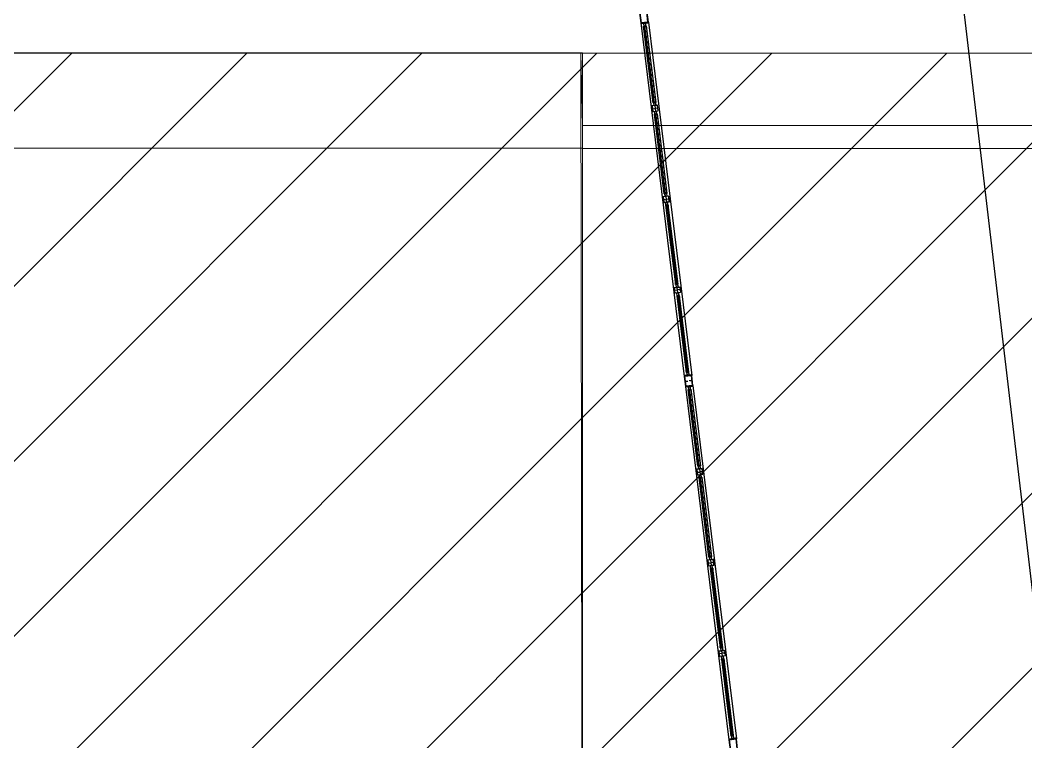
# Model space of a CAD drawing. Extents: x -15449 to 568150, y -1239737 to 53667.
# Drawn here: x 15364.78 to 15373.81, y 7584.25 to 7590.73 of the extents above; entities that cross this region are included whole.
import ezdxf

# ---------------------------------------------------------------- set-up
doc = ezdxf.new("R2010")
doc.units = 0
doc.header["$LTSCALE"] = 8
doc.layers.get('0').update_dxf_attribs({"color": 1, "linetype": 'CONTINUOUS'})
doc.layers.add('A-REV-5', color=7, linetype='CONTINUOUS', true_color=0xff2300)
doc.layers.add('KEY PLANE', color=8, linetype='CONTINUOUS')
doc.layers.add('Title Blocks', color=255, linetype='CONTINUOUS', lineweight=9)
pattern_1 = [(44.999975, (-22981930.2, -2451526), (-2295.5562, 2295.5582), [])]

# ---------------------------------------------------------------- blocks, each defined once
blk = doc.blocks.new('key plane')
at = {"layer": 'A-REV-5'}
h = blk.add_hatch(dxfattribs=at)
h.set_pattern_fill('ANSI31', color=256, scale=1022.490742)
h.set_pattern_definition(pattern_1)
h.paths.add_polyline_path([(64439, -108112), (107279, -108112), (107279, -136911), (64439, -136911)])
h = blk.add_hatch(dxfattribs=at)
h.set_pattern_fill('ANSI31', color=256, scale=1022.490742)
h.set_pattern_definition(pattern_1)
h.paths.add_polyline_path([(149975, -108110), (153063, -109865), (156410, -136903), (107279, -136910), (107238, -108110)])
at = {"elevation": -113027}
for points in [[(20879, -108110), (155279, -108110), (164316, -108320), (167864, -136901), (107279, -136910), (20879, -136910)], [(26879, -136911), (107279, -136911), (107279, -108101), (97679, -108101), (97679, -108101), (68879, -108101), (68879, -108101), (26879, -108101)], [(26879, -108101), (107279, -108101), (107279, -136911), (26879, -136911)], [(64439, -108104), (107279, -108104), (107279, -136911), (64439, -136911)], [(64439, -108112), (107279, -108112), (107279, -136911), (64439, -136911)], [(149975, -108110), (153063, -109865), (156410, -136903), (107279, -136910), (107238, -108110)], [(107238, -108111), (107279, -110013), (153093, -110013), (153063, -109864), (149977, -108111)], [(107279, -110602), (153155, -110613), (153063, -109864), (150008, -108111), (107279, -108111)], [(26879, -110601), (107279, -110599), (107279, -134408), (26879, -134411)], [(107279, -110611), (155250, -110613), (169670, -110902), (172443, -133277), (165032, -134400), (107279, -134411)], [(107279, -110613), (153156, -110613), (156103, -134402), (107279, -134413)]]:
    blk.add_lwpolyline(points, close=True, dxfattribs=at)
at = {"layer": 'KEY PLANE', "extrusion": (-0.005503, -0.025989, -0.999647)}
blk.add_line((121003, -138524, -113027), (110678, -50845, -113027), dxfattribs=at)
at = {"layer": 'KEY PLANE'}
for p, q in [((108806, -107321, -112912), (109945, -116588, -112912)), ((108886, -107355, -111742), (108883, -107330, -112912)), ((108895, -107404, -109403), (108886, -107330, -112912)), ((108892, -107404, -109403), (108886, -107355, -111742)), ((108939, -107399, -109403), (108929, -107324, -112912)), ((108935, -107349, -111742), (108932, -107324, -112912)), ((108942, -107398, -109403), (108935, -107349, -111742)), ((109005, -107297, -112931), (110144, -116563, -112931)), ((109164, -109411, -109403), (108917, -107401, -114666)), ((109139, -109414, -109403), (109148, -109489, -112912)), ((109142, -109414, -109403), (109151, -109488, -112912)), ((109173, -109486, -112912), (109191, -109635, -112912)), ((109186, -109409, -109403), (109195, -109483, -112912)), ((109189, -109408, -109403), (109198, -109483, -112912)), ((109176, -109712, -109403), (109166, -109638, -112912)), ((109176, -109712, -112912), (109166, -109638, -112912)), ((109179, -109712, -109403), (109169, -109637, -112912)), ((109179, -109712, -112912), (109169, -109637, -112912)), ((109457, -111793, -109403), (109200, -109709, -114666)), ((109457, -111793, -112912), (109200, -109709, -112912)), ((109222, -109706, -109403), (109213, -109632, -112912)), ((109222, -109706, -112912), (109213, -109632, -112912)), ((109225, -109706, -109403), (109216, -109632, -112912)), ((109225, -109706, -112912), (109216, -109632, -112912)), ((109432, -111796, -109403), (109441, -111871, -112912)), ((109432, -111796, -112912), (109441, -111871, -112912)), ((109435, -111796, -109403), (109444, -111870, -112912)), ((109435, -111796, -112912), (109444, -111870, -112912)), ((109466, -111868, -112912), (109484, -112017, -112912)), ((109479, -111791, -109403), (109488, -111865, -112912)), ((109479, -111791, -112912), (109488, -111865, -112912)), ((109481, -111790, -109403), (109491, -111865, -112912)), ((109481, -111790, -112912), (109491, -111865, -112912)), ((109468, -112094, -109403), (109459, -112020, -112912)), ((109468, -112094, -112912), (109459, -112020, -112912)), ((109471, -112094, -109403), (109462, -112019, -112912)), ((109471, -112094, -112912), (109462, -112019, -112912)), ((109493, -112091, -109403), (109750, -114175, -114666)), ((109493, -112091, -112912), (109750, -114175, -112912)), ((109515, -112088, -109403), (109506, -112014, -112912)), ((109515, -112088, -112912), (109506, -112014, -112912)), ((109518, -112088, -109403), (109509, -112014, -112912)), ((109518, -112088, -112912), (109509, -112014, -112912)), ((109725, -114178, -109403), (109734, -114253, -112912)), ((109725, -114178, -112912), (109734, -114253, -112912)), ((109728, -114178, -109403), (109737, -114253, -112912)), ((109728, -114178, -112912), (109737, -114253, -112912)), ((109777, -114399, -112912), (109759, -114250, -112912)), ((109771, -114173, -109403), (109781, -114247, -112912)), ((109771, -114173, -112912), (109781, -114247, -112912)), ((109774, -114172, -109403), (109783, -114247, -112912)), ((109774, -114172, -112912), (109783, -114247, -112912)), ((109761, -114476, -109403), (109752, -114402, -112912)), ((109764, -114476, -109403), (109755, -114401, -112912)), ((109786, -114473, -109403), (110033, -116483, -114666)), ((109808, -114470, -109403), (109799, -114396, -112912)), ((109811, -114470, -109403), (109802, -114396, -112912)), ((110008, -116486, -109403), (110015, -116536, -111742)), ((110011, -116486, -109403), (110021, -116560, -112912)), ((110015, -116536, -111742), (110018, -116561, -112912)), ((110055, -116480, -109403), (110064, -116555, -112912)), ((110058, -116480, -109403), (110064, -116530, -111742)), ((110064, -116530, -111742), (110067, -116554, -112912)), ((109978, -116850, -112931), (111117, -126116, -112931)), ((110057, -116883, -111761), (110054, -116858, -112931)), ((110066, -116932, -109422), (110057, -116858, -112931)), ((110063, -116933, -109422), (110057, -116883, -111761)), ((110110, -116927, -109422), (110101, -116853, -112931)), ((110107, -116877, -111761), (110104, -116852, -112931)), ((110113, -116927, -109422), (110107, -116877, -111761)), ((110176, -116825, -112950), (111315, -126091, -112950)), ((110335, -118940, -109422), (110088, -116930, -114685)), ((110310, -118943, -109422), (110320, -119017, -112931)), ((110313, -118942, -109422), (110323, -119017, -112931)), ((110357, -118937, -109422), (110366, -119011, -112931)), ((110360, -118936, -109422), (110369, -119011, -112931)), ((110347, -119240, -109422), (110338, -119166, -112931)), ((110347, -119240, -112931), (110338, -119166, -112931)), ((110350, -119240, -109422), (110341, -119166, -112931)), ((110350, -119240, -112931), (110341, -119166, -112931)), ((110344, -119014, -112931), (110363, -119163, -112931)), ((110628, -121322, -109422), (110372, -119237, -114685)), ((110628, -121322, -112931), (110372, -119237, -112931)), ((110394, -119235, -109422), (110385, -119160, -112931)), ((110394, -119235, -112931), (110385, -119160, -112931)), ((110397, -119234, -109422), (110387, -119160, -112931)), ((110397, -119234, -112931), (110387, -119160, -112931)), ((110603, -121325, -109422), (110612, -121399, -112931)), ((110603, -121325, -112931), (110612, -121399, -112931)), ((110606, -121324, -109422), (110615, -121399, -112931)), ((110606, -121324, -112931), (110615, -121399, -112931)), ((110650, -121319, -109422), (110659, -121393, -112931)), ((110650, -121319, -112931), (110659, -121393, -112931)), ((110653, -121319, -109422), (110662, -121393, -112931)), ((110653, -121319, -112931), (110662, -121393, -112931)), ((110640, -121622, -109422), (110631, -121548, -112931)), ((110640, -121622, -112931), (110631, -121548, -112931)), ((110643, -121622, -109422), (110634, -121548, -112931)), ((110643, -121622, -112931), (110634, -121548, -112931)), ((110637, -121396, -112931), (110656, -121545, -112931)), ((110665, -121619, -109422), (110921, -123704, -114685)), ((110665, -121619, -112931), (110921, -123704, -112931)), ((110687, -121617, -109422), (110677, -121542, -112931)), ((110687, -121617, -112931), (110677, -121542, -112931)), ((110689, -121616, -109422), (110680, -121542, -112931)), ((110689, -121616, -112931), (110680, -121542, -112931)), ((110896, -123707, -109422), (110905, -123781, -112931)), ((110896, -123707, -112931), (110905, -123781, -112931)), ((110899, -123706, -109422), (110908, -123781, -112931)), ((110899, -123706, -112931), (110908, -123781, -112931)), ((110943, -123701, -109422), (110952, -123775, -112931)), ((110943, -123701, -112931), (110952, -123775, -112931)), ((110946, -123701, -109422), (110955, -123775, -112931)), ((110946, -123701, -112931), (110955, -123775, -112931)), ((110933, -124004, -109422), (110924, -123930, -112931)), ((110936, -124004, -109422), (110927, -123930, -112931)), ((110948, -123927, -112931), (110930, -123778, -112931)), ((110958, -124001, -109422), (111205, -126011, -114685)), ((110979, -123999, -109422), (110970, -123924, -112931)), ((110982, -123998, -109422), (110973, -123924, -112931)), ((111180, -126014, -109422), (111186, -126064, -111761)), ((111183, -126014, -109422), (111192, -126088, -112931)), ((111186, -126064, -111761), (111189, -126089, -112931)), ((111226, -126009, -109422), (111236, -126083, -112931)), ((111229, -126008, -109422), (111236, -126058, -111761)), ((111236, -126058, -111761), (111239, -126083, -112931))]:
    blk.add_line(p, q, dxfattribs=at)
for points, elevation in [([(108826, -107337), (108989, -107317), (109005, -107297), (108972, -107035), (108952, -107019), (108790, -107039), (108774, -107059), (108806, -107321)], -112912), ([(108955, -107037), (108987, -107299), (108824, -107319), (108792, -107057)], -112912), ([(108952, -107397), (109199, -109407), (109129, -109416), (108882, -107406)], -114666), ([(109117, -109644), (109266, -109625), (109247, -109477), (109099, -109495)], -112912), ([(109236, -109705), (109492, -111789), (109422, -111798), (109165, -109713)], -114666), ([(109236, -109705), (109492, -111789), (109422, -111798), (109165, -109713)], -112912), ([(109410, -112026), (109559, -112008), (109540, -111859), (109391, -111877)], -112912), ([(109785, -114171), (109528, -112087), (109458, -112095), (109714, -114180)], -114666), ([(109785, -114171), (109528, -112087), (109458, -112095), (109714, -114180)], -112912), ([(109684, -114259), (109833, -114241), (109851, -114390), (109703, -114408)], -112912), ([(110068, -116479), (109821, -114469), (109751, -114477), (109998, -116487)], -114666), ([(109998, -116865), (110160, -116845), (110176, -116825), (110144, -116563), (110124, -116547), (109961, -116567), (109945, -116588), (109978, -116850)], -112931), ([(110126, -116565), (110158, -116827), (109995, -116847), (109963, -116585)], -112931), ([(110123, -116925), (110370, -118935), (110300, -118944), (110053, -116934)], -114685), ([(110288, -119172), (110437, -119154), (110419, -119005), (110270, -119023)], -112931), ([(110407, -119233), (110663, -121317), (110593, -121326), (110337, -119242)], -114685), ([(110407, -119233), (110663, -121317), (110593, -121326), (110337, -119242)], -112931), ([(110581, -121554), (110730, -121536), (110712, -121387), (110563, -121405)], -112931), ([(110956, -123699), (110700, -121615), (110630, -121624), (110886, -123708)], -114685), ([(110956, -123699), (110700, -121615), (110630, -121624), (110886, -123708)], -112931), ([(110856, -123787), (111005, -123769), (111023, -123918), (110874, -123936)], -112931), ([(111240, -126007), (110993, -123997), (110922, -124006), (111170, -126016)], -114685), ([(111169, -126394), (111332, -126373), (111347, -126353), (111315, -126091), (111295, -126076), (111132, -126096), (111117, -126116), (111149, -126378)], -112950), ([(111297, -126094), (111330, -126356), (111167, -126376), (111135, -126114)], -112950)]:
    blk.add_lwpolyline(points, close=True, dxfattribs=dict(at, elevation=elevation))
for points, elevation in [([(108826, -107337), (108824, -107319), (108806, -107321)], -112912), ([(109005, -107297), (108987, -107299), (108989, -107317)], -112912), ([(109132, -109561), (109123, -109572), (109168, -109567)], -112912), ([(109231, -109549), (109242, -109558), (109198, -109563)], -112912), ([(109425, -111943), (109416, -111955), (109461, -111949)], -112912), ([(109524, -111931), (109535, -111940), (109490, -111945)], -112912), ([(109719, -114335), (109708, -114327), (109752, -114321)], -112912), ([(109818, -114323), (109827, -114312), (109782, -114317)], -112912), ([(109945, -116588), (109963, -116585), (109961, -116567)], -112931), ([(110124, -116547), (110126, -116565), (110144, -116563)], -112931), ([(109998, -116865), (109995, -116847), (109978, -116850)], -112931), ([(110009, -116723), (109998, -116714), (110042, -116709)], -112931), ([(110115, -116710), (110124, -116699), (110079, -116704)], -112931), ([(110176, -116825), (110158, -116827), (110160, -116845)], -112931), ([(110303, -119090), (110295, -119101), (110339, -119095)], -112931), ([(110403, -119077), (110414, -119086), (110369, -119092)], -112931), ([(110596, -121472), (110587, -121483), (110632, -121477)], -112931), ([(110695, -121459), (110707, -121468), (110662, -121474)], -112931), ([(110890, -123864), (110879, -123855), (110924, -123849)], -112931), ([(110989, -123851), (110998, -123840), (110954, -123846)], -112931), ([(111117, -126116), (111135, -126114), (111132, -126096)], -112950), ([(111295, -126076), (111297, -126094), (111315, -126091)], -112950)]:
    blk.add_lwpolyline(points, dxfattribs=dict(at, elevation=elevation))
at = {"layer": 'KEY PLANE', "ltscale": 0.1}
for points, elevation in [([(108887, -107408, -0.414214), (108890, -107405), (108944, -107398, -0.414214), (108947, -107400), (108950, -107428), (108949, -107428), (108945, -107401, 0.414214), (108944, -107400), (108890, -107406, 0.414214), (108889, -107407), (108892, -107435), (108891, -107435)], -114666), ([(108944, -107547), (108921, -107576, 0.414214), (108921, -107580), (108921, -107580), (108952, -107541), (108913, -107510), (108912, -107510, 0.414214), (108913, -107514), (108943, -107537, -0.414214)], -112912), ([(108961, -107691), (108938, -107720, 0.414214), (108939, -107724), (108939, -107724), (108970, -107685), (108931, -107654), (108930, -107654, 0.414214), (108931, -107658), (108960, -107681, -0.414214)], -112912), ([(108979, -107834), (108956, -107864, 0.414214), (108956, -107867), (108957, -107868), (108988, -107828), (108948, -107798), (108948, -107798, 0.414214), (108948, -107802), (108978, -107825, -0.414214)], -112912), ([(108997, -107978), (108974, -108008, 0.414214), (108974, -108011), (108975, -108012), (109005, -107972), (108966, -107942), (108966, -107942, 0.414214), (108966, -107945), (108996, -107969, -0.414214)], -112912), ([(109014, -108122), (108991, -108152, 0.414214), (108992, -108155), (108992, -108156), (109023, -108116), (108984, -108086), (108983, -108086, 0.414214), (108984, -108089), (109013, -108112, -0.414214)], -112912), ([(109032, -108266), (109009, -108296, 0.414214), (109009, -108299), (109010, -108300), (109041, -108260), (109001, -108229), (109001, -108230, 0.414214), (109001, -108233), (109031, -108256, -0.414214)], -112912), ([(109050, -108410), (109027, -108440, 0.414214), (109027, -108443), (109028, -108444), (109058, -108404), (109019, -108373), (109019, -108374, 0.414214), (109019, -108377), (109049, -108400, -0.414214)], -112912), ([(109068, -108554), (109044, -108584, 0.414214), (109045, -108587), (109045, -108587), (109076, -108548), (109037, -108517), (109036, -108518, 0.414214), (109037, -108521), (109066, -108544, -0.414214)], -112912), ([(109085, -108698), (109062, -108728, 0.414214), (109063, -108731), (109063, -108731), (109094, -108692), (109054, -108661), (109054, -108662, 0.414214), (109054, -108665), (109084, -108688, -0.414214)], -112912), ([(109103, -108842), (109080, -108872, 0.414214), (109080, -108875), (109081, -108875), (109111, -108836), (109072, -108805), (109072, -108806, 0.414214), (109072, -108809), (109102, -108832, -0.414214)], -112912), ([(109121, -108986), (109097, -109015, 0.414214), (109098, -109019), (109098, -109019), (109129, -108980), (109090, -108949), (109089, -108949, 0.414214), (109090, -108953), (109119, -108976, -0.414214)], -112912), ([(109138, -109130), (109115, -109159, 0.414214), (109116, -109163), (109116, -109163), (109147, -109124), (109107, -109093), (109107, -109093, 0.414214), (109107, -109097), (109137, -109120, -0.414214)], -112912), ([(109156, -109274), (109133, -109303, 0.414214), (109133, -109307), (109134, -109307), (109165, -109268), (109125, -109237), (109125, -109237, 0.414214), (109125, -109241), (109155, -109264, -0.414214)], -112912), ([(109134, -109412, 0.414214), (109137, -109415), (109191, -109408, 0.414214), (109193, -109405), (109190, -109378), (109188, -109378), (109192, -109405, -0.414214), (109191, -109406), (109136, -109413, -0.414214), (109135, -109412), (109132, -109385), (109130, -109385)], -114666), ([(109171, -109715, -0.414214), (109173, -109712), (109228, -109706, -0.414214), (109231, -109708), (109234, -109735), (109232, -109735), (109229, -109708, 0.414214), (109228, -109707), (109173, -109714, 0.414214), (109173, -109715), (109176, -109742), (109174, -109742)], -114666), ([(109171, -109715, -0.414214), (109173, -109712), (109228, -109706, -0.414214), (109231, -109708), (109234, -109735), (109232, -109735), (109229, -109708, 0.414214), (109228, -109707), (109173, -109714, 0.414214), (109173, -109715), (109176, -109742), (109174, -109742)], -112912), ([(109223, -109820), (109200, -109849, 0.414214), (109200, -109853), (109201, -109853), (109232, -109814), (109192, -109783), (109192, -109783, 0.414214), (109192, -109787), (109222, -109810, -0.414214)], -114666), ([(109241, -109963), (109218, -109993, 0.414214), (109218, -109996), (109219, -109997), (109249, -109957), (109210, -109927), (109210, -109927, 0.414214), (109210, -109930), (109240, -109954, -0.414214)], -114666), ([(109241, -109963), (109218, -109993, 0.414214), (109218, -109996), (109219, -109997), (109249, -109957), (109210, -109927), (109210, -109927, 0.414214), (109210, -109930), (109240, -109954, -0.414214)], -112912), ([(109259, -110107), (109235, -110137, 0.414214), (109236, -110140), (109236, -110141), (109267, -110101), (109228, -110071), (109227, -110071, 0.414214), (109228, -110074), (109257, -110098, -0.414214)], -114666), ([(109259, -110107), (109235, -110137, 0.414214), (109236, -110140), (109236, -110141), (109267, -110101), (109228, -110071), (109227, -110071, 0.414214), (109228, -110074), (109257, -110098, -0.414214)], -112912), ([(109276, -110251), (109253, -110281, 0.414214), (109253, -110284), (109254, -110285), (109285, -110245), (109245, -110214), (109245, -110215, 0.414214), (109245, -110218), (109275, -110241, -0.414214)], -114666), ([(109276, -110251), (109253, -110281, 0.414214), (109253, -110284), (109254, -110285), (109285, -110245), (109245, -110214), (109245, -110215, 0.414214), (109245, -110218), (109275, -110241, -0.414214)], -112912), ([(109294, -110395), (109271, -110425, 0.414214), (109271, -110428), (109272, -110429), (109302, -110389), (109263, -110358), (109263, -110359, 0.414214), (109263, -110362), (109293, -110385, -0.414214)], -114666), ([(109294, -110395), (109271, -110425, 0.414214), (109271, -110428), (109272, -110429), (109302, -110389), (109263, -110358), (109263, -110359, 0.414214), (109263, -110362), (109293, -110385, -0.414214)], -112912), ([(109312, -110539), (109288, -110569, 0.414214), (109289, -110572), (109289, -110572), (109320, -110533), (109281, -110502), (109280, -110503, 0.414214), (109281, -110506), (109310, -110529, -0.414214)], -114666), ([(109312, -110539), (109288, -110569, 0.414214), (109289, -110572), (109289, -110572), (109320, -110533), (109281, -110502), (109280, -110503, 0.414214), (109281, -110506), (109310, -110529, -0.414214)], -112912), ([(109329, -110683), (109306, -110713, 0.414214), (109307, -110716), (109307, -110716), (109338, -110677), (109298, -110646), (109298, -110647, 0.414214), (109298, -110650), (109328, -110673, -0.414214)], -114666), ([(109329, -110683), (109306, -110713, 0.414214), (109307, -110716), (109307, -110716), (109338, -110677), (109298, -110646), (109298, -110647, 0.414214), (109298, -110650), (109328, -110673, -0.414214)], -112912), ([(109347, -110827), (109324, -110857, 0.414214), (109324, -110860), (109325, -110860), (109356, -110821), (109316, -110790), (109316, -110791, 0.414214), (109316, -110794), (109346, -110817, -0.414214)], -114666), ([(109347, -110827), (109324, -110857, 0.414214), (109324, -110860), (109325, -110860), (109356, -110821), (109316, -110790), (109316, -110791, 0.414214), (109316, -110794), (109346, -110817, -0.414214)], -112912), ([(109365, -110971), (109342, -111001, 0.414214), (109342, -111004), (109342, -111004), (109373, -110965), (109334, -110934), (109333, -110935, 0.414214), (109334, -110938), (109363, -110961, -0.414214)], -114666), ([(109365, -110971), (109342, -111001, 0.414214), (109342, -111004), (109342, -111004), (109373, -110965), (109334, -110934), (109333, -110935, 0.414214), (109334, -110938), (109363, -110961, -0.414214)], -112912), ([(109382, -111115), (109359, -111144, 0.414214), (109360, -111148), (109360, -111148), (109391, -111109), (109351, -111078), (109351, -111078, 0.414214), (109352, -111082), (109381, -111105, -0.414214)], -114666), ([(109382, -111115), (109359, -111144, 0.414214), (109360, -111148), (109360, -111148), (109391, -111109), (109351, -111078), (109351, -111078, 0.414214), (109352, -111082), (109381, -111105, -0.414214)], -112912), ([(109400, -111259), (109377, -111288, 0.414214), (109377, -111292), (109378, -111292), (109409, -111253), (109369, -111222), (109369, -111222, 0.414214), (109369, -111226), (109399, -111249, -0.414214)], -114666), ([(109400, -111259), (109377, -111288, 0.414214), (109377, -111292), (109378, -111292), (109409, -111253), (109369, -111222), (109369, -111222, 0.414214), (109369, -111226), (109399, -111249, -0.414214)], -112912), ([(109418, -111403), (109395, -111432, 0.414214), (109395, -111436), (109396, -111436), (109426, -111397), (109387, -111366), (109387, -111366, 0.414214), (109387, -111370), (109417, -111393, -0.414214)], -114666), ([(109418, -111403), (109395, -111432, 0.414214), (109395, -111436), (109396, -111436), (109426, -111397), (109387, -111366), (109387, -111366, 0.414214), (109387, -111370), (109417, -111393, -0.414214)], -112912), ([(109435, -111547), (109412, -111576, 0.414214), (109413, -111580), (109413, -111580), (109444, -111541), (109405, -111510), (109404, -111510, 0.414214), (109405, -111514), (109434, -111537, -0.414214)], -114666), ([(109435, -111547), (109412, -111576, 0.414214), (109413, -111580), (109413, -111580), (109444, -111541), (109405, -111510), (109404, -111510, 0.414214), (109405, -111514), (109434, -111537, -0.414214)], -112912), ([(109453, -111690), (109430, -111720, 0.414214), (109430, -111723), (109431, -111724), (109462, -111684), (109422, -111654), (109422, -111654, 0.414214), (109422, -111657), (109452, -111681, -0.414214)], -114666), ([(109453, -111690), (109430, -111720, 0.414214), (109430, -111723), (109431, -111724), (109462, -111684), (109422, -111654), (109422, -111654, 0.414214), (109422, -111657), (109452, -111681, -0.414214)], -112912), ([(109427, -111794, 0.414214), (109429, -111797), (109484, -111790, 0.414214), (109486, -111787), (109483, -111760), (109481, -111760), (109485, -111787, -0.414214), (109484, -111788), (109429, -111795, -0.414214), (109428, -111794), (109425, -111767), (109423, -111767)], -114666), ([(109427, -111794, 0.414214), (109429, -111797), (109484, -111790, 0.414214), (109486, -111787), (109483, -111760), (109481, -111760), (109485, -111787, -0.414214), (109484, -111788), (109429, -111795, -0.414214), (109428, -111794), (109425, -111767), (109423, -111767)], -112912), ([(109464, -112097, -0.414214), (109466, -112094), (109520, -112088, -0.414214), (109523, -112090), (109527, -112117), (109525, -112117), (109522, -112090, 0.414214), (109521, -112089), (109466, -112096, 0.414214), (109465, -112097), (109469, -112124), (109467, -112125)], -114666), ([(109464, -112097, -0.414214), (109466, -112094), (109520, -112088, -0.414214), (109523, -112090), (109527, -112117), (109525, -112117), (109522, -112090, 0.414214), (109521, -112089), (109466, -112096, 0.414214), (109465, -112097), (109469, -112124), (109467, -112125)], -112912), ([(109515, -112192), (109485, -112169, -0.414214), (109485, -112165), (109485, -112165), (109525, -112196), (109494, -112235), (109493, -112235, -0.414214), (109493, -112231), (109516, -112202, 0.414214)], -114666), ([(109515, -112192), (109485, -112169, -0.414214), (109485, -112165), (109485, -112165), (109525, -112196), (109494, -112235), (109493, -112235, -0.414214), (109493, -112231), (109516, -112202, 0.414214)], -112912), ([(109532, -112336), (109503, -112313, -0.414214), (109502, -112309), (109503, -112309), (109542, -112339), (109511, -112379), (109511, -112379, -0.414214), (109511, -112375), (109534, -112346, 0.414214)], -114666), ([(109532, -112336), (109503, -112313, -0.414214), (109502, -112309), (109503, -112309), (109542, -112339), (109511, -112379), (109511, -112379, -0.414214), (109511, -112375), (109534, -112346, 0.414214)], -112912), ([(109550, -112480), (109521, -112456, -0.414214), (109520, -112453), (109520, -112453), (109560, -112483), (109529, -112523), (109529, -112522, -0.414214), (109528, -112519), (109551, -112489, 0.414214)], -114666), ([(109550, -112480), (109521, -112456, -0.414214), (109520, -112453), (109520, -112453), (109560, -112483), (109529, -112523), (109529, -112522, -0.414214), (109528, -112519), (109551, -112489, 0.414214)], -112912), ([(109568, -112624), (109538, -112600, -0.414214), (109538, -112597), (109538, -112597), (109578, -112627), (109547, -112667), (109546, -112666, -0.414214), (109546, -112663), (109569, -112633, 0.414214)], -114666), ([(109568, -112624), (109538, -112600, -0.414214), (109538, -112597), (109538, -112597), (109578, -112627), (109547, -112667), (109546, -112666, -0.414214), (109546, -112663), (109569, -112633, 0.414214)], -112912), ([(109586, -112767), (109556, -112744, -0.414214), (109556, -112741), (109556, -112740), (109595, -112771), (109565, -112811), (109564, -112810, -0.414214), (109564, -112807), (109587, -112777, 0.414214)], -114666), ([(109586, -112767), (109556, -112744, -0.414214), (109556, -112741), (109556, -112740), (109595, -112771), (109565, -112811), (109564, -112810, -0.414214), (109564, -112807), (109587, -112777, 0.414214)], -112912), ([(109603, -112911), (109574, -112888, -0.414214), (109573, -112885), (109574, -112884), (109613, -112915), (109582, -112955), (109582, -112954, -0.414214), (109581, -112951), (109604, -112921, 0.414214)], -114666), ([(109603, -112911), (109574, -112888, -0.414214), (109573, -112885), (109574, -112884), (109613, -112915), (109582, -112955), (109582, -112954, -0.414214), (109581, -112951), (109604, -112921, 0.414214)], -112912), ([(109621, -113055), (109591, -113032, -0.414214), (109591, -113029), (109591, -113028), (109631, -113059), (109600, -113098), (109599, -113098, -0.414214), (109599, -113095), (109622, -113065, 0.414214)], -114666), ([(109621, -113055), (109591, -113032, -0.414214), (109591, -113029), (109591, -113028), (109631, -113059), (109600, -113098), (109599, -113098, -0.414214), (109599, -113095), (109622, -113065, 0.414214)], -112912), ([(109639, -113199), (109609, -113176, -0.414214), (109609, -113173), (109609, -113172), (109648, -113203), (109618, -113242), (109617, -113242, -0.414214), (109617, -113239), (109640, -113209, 0.414214)], -114666), ([(109639, -113199), (109609, -113176, -0.414214), (109609, -113173), (109609, -113172), (109648, -113203), (109618, -113242), (109617, -113242, -0.414214), (109617, -113239), (109640, -113209, 0.414214)], -112912), ([(109656, -113343), (109627, -113320, -0.414214), (109626, -113317), (109627, -113316), (109666, -113347), (109635, -113386), (109635, -113386, -0.414214), (109634, -113383), (109658, -113353, 0.414214)], -114666), ([(109656, -113343), (109627, -113320, -0.414214), (109626, -113317), (109627, -113316), (109666, -113347), (109635, -113386), (109635, -113386, -0.414214), (109634, -113383), (109658, -113353, 0.414214)], -112912), ([(109674, -113487), (109644, -113464, -0.414214), (109644, -113461), (109644, -113460), (109684, -113491), (109653, -113530), (109652, -113530, -0.414214), (109652, -113526), (109675, -113497, 0.414214)], -114666), ([(109674, -113487), (109644, -113464, -0.414214), (109644, -113461), (109644, -113460), (109684, -113491), (109653, -113530), (109652, -113530, -0.414214), (109652, -113526), (109675, -113497, 0.414214)], -112912), ([(109692, -113631), (109662, -113608, -0.414214), (109662, -113604), (109662, -113604), (109701, -113635), (109671, -113674), (109670, -113674, -0.414214), (109670, -113670), (109693, -113641, 0.414214)], -114666), ([(109692, -113631), (109662, -113608, -0.414214), (109662, -113604), (109662, -113604), (109701, -113635), (109671, -113674), (109670, -113674, -0.414214), (109670, -113670), (109693, -113641, 0.414214)], -112912), ([(109709, -113775), (109680, -113752, -0.414214), (109679, -113748), (109680, -113748), (109719, -113779), (109688, -113818), (109688, -113818, -0.414214), (109687, -113814), (109711, -113785, 0.414214)], -114666), ([(109709, -113775), (109680, -113752, -0.414214), (109679, -113748), (109680, -113748), (109719, -113779), (109688, -113818), (109688, -113818, -0.414214), (109687, -113814), (109711, -113785, 0.414214)], -112912), ([(109727, -113919), (109697, -113896, -0.414214), (109697, -113892), (109697, -113892), (109737, -113923), (109706, -113962), (109706, -113962, -0.414214), (109705, -113958), (109728, -113929, 0.414214)], -114666), ([(109727, -113919), (109697, -113896, -0.414214), (109697, -113892), (109697, -113892), (109737, -113923), (109706, -113962), (109706, -113962, -0.414214), (109705, -113958), (109728, -113929, 0.414214)], -112912), ([(109745, -114063), (109715, -114040, -0.414214), (109715, -114036), (109715, -114036), (109755, -114066), (109724, -114106), (109723, -114106, -0.414214), (109723, -114102), (109746, -114073, 0.414214)], -114666), ([(109719, -114176, 0.414214), (109722, -114179), (109777, -114172, 0.414214), (109779, -114169), (109776, -114142), (109774, -114142), (109777, -114169, -0.414214), (109777, -114170), (109722, -114177, -0.414214), (109721, -114176), (109718, -114149), (109716, -114149)], -114666), ([(109719, -114176, 0.414214), (109722, -114179), (109777, -114172, 0.414214), (109779, -114169), (109776, -114142), (109774, -114142), (109777, -114169, -0.414214), (109777, -114170), (109722, -114177, -0.414214), (109721, -114176), (109718, -114149), (109716, -114149)], -112912), ([(109757, -114479, -0.414214), (109759, -114477), (109813, -114470, -0.414214), (109816, -114472), (109820, -114499), (109818, -114499), (109815, -114472, 0.414214), (109814, -114471), (109759, -114478, 0.414214), (109758, -114479), (109762, -114506), (109760, -114507)], -114666), ([(109812, -114609), (109782, -114585, -0.414214), (109782, -114582), (109782, -114582), (109822, -114612), (109791, -114652), (109790, -114651, -0.414214), (109790, -114648), (109813, -114618, 0.414214)], -112912), ([(109830, -114753), (109800, -114729, -0.414214), (109800, -114726), (109800, -114726), (109839, -114756), (109809, -114796), (109808, -114795, -0.414214), (109808, -114792), (109831, -114762, 0.414214)], -112912), ([(109847, -114896), (109818, -114873, -0.414214), (109817, -114870), (109818, -114869), (109857, -114900), (109826, -114940), (109826, -114939, -0.414214), (109825, -114936), (109848, -114906, 0.414214)], -112912), ([(109865, -115040), (109835, -115017, -0.414214), (109835, -115014), (109835, -115013), (109875, -115044), (109844, -115084), (109843, -115083, -0.414214), (109843, -115080), (109866, -115050, 0.414214)], -112912), ([(109883, -115184), (109853, -115161, -0.414214), (109853, -115158), (109853, -115157), (109892, -115188), (109862, -115227), (109861, -115227, -0.414214), (109861, -115224), (109884, -115194, 0.414214)], -112912), ([(109900, -115328), (109871, -115305, -0.414214), (109870, -115302), (109871, -115301), (109910, -115332), (109879, -115371), (109879, -115371, -0.414214), (109878, -115368), (109902, -115338, 0.414214)], -112912), ([(109918, -115472), (109888, -115449, -0.414214), (109888, -115446), (109888, -115445), (109928, -115476), (109897, -115515), (109897, -115515, -0.414214), (109896, -115512), (109919, -115482, 0.414214)], -112912), ([(109936, -115616), (109906, -115593, -0.414214), (109906, -115589), (109906, -115589), (109945, -115620), (109915, -115659), (109914, -115659, -0.414214), (109914, -115655), (109937, -115626, 0.414214)], -112912), ([(109953, -115760), (109924, -115737, -0.414214), (109923, -115733), (109924, -115733), (109963, -115764), (109932, -115803), (109932, -115803, -0.414214), (109932, -115799), (109955, -115770, 0.414214)], -112912), ([(109971, -115904), (109942, -115881, -0.414214), (109941, -115877), (109941, -115877), (109981, -115908), (109950, -115947), (109950, -115947, -0.414214), (109949, -115943), (109972, -115914, 0.414214)], -112912), ([(109989, -116048), (109959, -116025, -0.414214), (109959, -116021), (109959, -116021), (109999, -116052), (109968, -116091), (109967, -116091, -0.414214), (109967, -116087), (109990, -116058, 0.414214)], -112912), ([(110007, -116192), (109977, -116169, -0.414214), (109976, -116165), (109977, -116165), (110016, -116195), (109985, -116235), (109985, -116234, -0.414214), (109985, -116231), (110008, -116201, 0.414214)], -112912), ([(110024, -116336), (109995, -116312, -0.414214), (109994, -116309), (109995, -116309), (110034, -116339), (110003, -116379), (110003, -116378, -0.414214), (110002, -116375), (110025, -116345, 0.414214)], -112912), ([(110003, -116484, 0.414214), (110006, -116486), (110060, -116480, 0.414214), (110063, -116477), (110059, -116450), (110058, -116450), (110061, -116477, -0.414214), (110060, -116478), (110006, -116485, -0.414214), (110005, -116484), (110001, -116457), (110000, -116457)], -114666), ([(110059, -116936, -0.414214), (110061, -116933), (110115, -116926, -0.414214), (110118, -116929), (110122, -116956), (110120, -116956), (110117, -116929, 0.414214), (110116, -116928), (110061, -116935, 0.414214), (110060, -116936), (110064, -116963), (110062, -116963)], -114685), ([(110115, -117075), (110092, -117105, 0.414214), (110092, -117108), (110093, -117108), (110124, -117069), (110084, -117038), (110084, -117039, 0.414214), (110084, -117042), (110114, -117065, -0.414214)], -112931), ([(110133, -117219), (110110, -117248, 0.414214), (110110, -117252), (110111, -117252), (110141, -117213), (110102, -117182), (110102, -117182, 0.414214), (110102, -117186), (110132, -117209, -0.414214)], -112931), ([(110150, -117363), (110127, -117392, 0.414214), (110128, -117396), (110128, -117396), (110159, -117357), (110120, -117326), (110119, -117326, 0.414214), (110120, -117330), (110149, -117353, -0.414214)], -112931), ([(110168, -117507), (110145, -117536, 0.414214), (110145, -117540), (110146, -117540), (110177, -117501), (110137, -117470), (110137, -117470, 0.414214), (110137, -117474), (110167, -117497, -0.414214)], -112931), ([(110186, -117651), (110163, -117680, 0.414214), (110163, -117684), (110164, -117684), (110194, -117645), (110155, -117614), (110155, -117614, 0.414214), (110155, -117618), (110185, -117641, -0.414214)], -112931), ([(110204, -117794), (110180, -117824, 0.414214), (110181, -117827), (110181, -117828), (110212, -117788), (110173, -117758), (110172, -117758, 0.414214), (110173, -117762), (110202, -117785, -0.414214)], -112931), ([(110221, -117938), (110198, -117968, 0.414214), (110199, -117971), (110199, -117972), (110230, -117932), (110190, -117902), (110190, -117902, 0.414214), (110190, -117905), (110220, -117929, -0.414214)], -112931), ([(110239, -118082), (110216, -118112, 0.414214), (110216, -118115), (110217, -118116), (110247, -118076), (110208, -118046), (110208, -118046, 0.414214), (110208, -118049), (110238, -118073, -0.414214)], -112931), ([(110257, -118226), (110234, -118256, 0.414214), (110234, -118259), (110234, -118260), (110265, -118220), (110226, -118189), (110225, -118190, 0.414214), (110226, -118193), (110255, -118216, -0.414214)], -112931), ([(110274, -118370), (110251, -118400, 0.414214), (110252, -118403), (110252, -118404), (110283, -118364), (110243, -118333), (110243, -118334, 0.414214), (110244, -118337), (110273, -118360, -0.414214)], -112931), ([(110292, -118514), (110269, -118544, 0.414214), (110269, -118547), (110270, -118547), (110301, -118508), (110261, -118477), (110261, -118478, 0.414214), (110261, -118481), (110291, -118504, -0.414214)], -112931), ([(110310, -118658), (110287, -118688, 0.414214), (110287, -118691), (110287, -118691), (110318, -118652), (110279, -118621), (110278, -118622, 0.414214), (110279, -118625), (110309, -118648, -0.414214)], -112931), ([(110327, -118802), (110304, -118832, 0.414214), (110305, -118835), (110305, -118835), (110336, -118796), (110297, -118765), (110296, -118766, 0.414214), (110297, -118769), (110326, -118792, -0.414214)], -112931), ([(110305, -118941, 0.414214), (110308, -118943), (110362, -118936, 0.414214), (110365, -118933), (110361, -118906), (110360, -118906), (110363, -118933, -0.414214), (110362, -118935), (110308, -118941, -0.414214), (110307, -118940), (110303, -118913), (110302, -118913)], -114685), ([(110342, -119244, -0.414214), (110345, -119241), (110399, -119234, -0.414214), (110402, -119236), (110405, -119263), (110404, -119264), (110400, -119236, 0.414214), (110399, -119236), (110345, -119242, 0.414214), (110344, -119243), (110347, -119271), (110346, -119271)], -114685), ([(110342, -119244, -0.414214), (110345, -119241), (110399, -119234, -0.414214), (110402, -119236), (110405, -119263), (110404, -119264), (110400, -119236, 0.414214), (110399, -119236), (110345, -119242, 0.414214), (110344, -119243), (110347, -119271), (110346, -119271)], -112931), ([(110395, -119348), (110371, -119377, 0.414214), (110372, -119381), (110372, -119381), (110403, -119342), (110364, -119311), (110363, -119311, 0.414214), (110364, -119315), (110393, -119338, -0.414214)], -114685), ([(110412, -119492), (110389, -119521, 0.414214), (110389, -119525), (110390, -119525), (110421, -119486), (110381, -119455), (110381, -119455, 0.414214), (110381, -119459), (110411, -119482, -0.414214)], -114685), ([(110412, -119492), (110389, -119521, 0.414214), (110389, -119525), (110390, -119525), (110421, -119486), (110381, -119455), (110381, -119455, 0.414214), (110381, -119459), (110411, -119482, -0.414214)], -112931), ([(110430, -119636), (110407, -119665, 0.414214), (110407, -119669), (110408, -119669), (110438, -119630), (110399, -119599), (110399, -119599, 0.414214), (110399, -119603), (110429, -119626, -0.414214)], -114685), ([(110430, -119636), (110407, -119665, 0.414214), (110407, -119669), (110408, -119669), (110438, -119630), (110399, -119599), (110399, -119599, 0.414214), (110399, -119603), (110429, -119626, -0.414214)], -112931), ([(110448, -119780), (110424, -119809, 0.414214), (110425, -119813), (110425, -119813), (110456, -119774), (110417, -119743), (110416, -119743, 0.414214), (110417, -119747), (110446, -119770, -0.414214)], -114685), ([(110448, -119780), (110424, -119809, 0.414214), (110425, -119813), (110425, -119813), (110456, -119774), (110417, -119743), (110416, -119743, 0.414214), (110417, -119747), (110446, -119770, -0.414214)], -112931), ([(110465, -119923), (110442, -119953, 0.414214), (110443, -119956), (110443, -119957), (110474, -119917), (110434, -119887), (110434, -119887, 0.414214), (110434, -119890), (110464, -119914, -0.414214)], -114685), ([(110465, -119923), (110442, -119953, 0.414214), (110443, -119956), (110443, -119957), (110474, -119917), (110434, -119887), (110434, -119887, 0.414214), (110434, -119890), (110464, -119914, -0.414214)], -112931), ([(110483, -120067), (110460, -120097, 0.414214), (110460, -120100), (110461, -120101), (110492, -120061), (110452, -120031), (110452, -120031, 0.414214), (110452, -120034), (110482, -120058, -0.414214)], -114685), ([(110483, -120067), (110460, -120097, 0.414214), (110460, -120100), (110461, -120101), (110492, -120061), (110452, -120031), (110452, -120031, 0.414214), (110452, -120034), (110482, -120058, -0.414214)], -112931), ([(110501, -120211), (110478, -120241, 0.414214), (110478, -120244), (110478, -120245), (110509, -120205), (110470, -120174), (110469, -120175, 0.414214), (110470, -120178), (110499, -120201, -0.414214)], -114685), ([(110501, -120211), (110478, -120241, 0.414214), (110478, -120244), (110478, -120245), (110509, -120205), (110470, -120174), (110469, -120175, 0.414214), (110470, -120178), (110499, -120201, -0.414214)], -112931), ([(110518, -120355), (110495, -120385, 0.414214), (110496, -120388), (110496, -120389), (110527, -120349), (110488, -120318), (110487, -120319, 0.414214), (110488, -120322), (110517, -120345, -0.414214)], -114685), ([(110518, -120355), (110495, -120385, 0.414214), (110496, -120388), (110496, -120389), (110527, -120349), (110488, -120318), (110487, -120319, 0.414214), (110488, -120322), (110517, -120345, -0.414214)], -112931), ([(110536, -120499), (110513, -120529, 0.414214), (110513, -120532), (110514, -120533), (110545, -120493), (110505, -120462), (110505, -120463, 0.414214), (110505, -120466), (110535, -120489, -0.414214)], -114685), ([(110536, -120499), (110513, -120529, 0.414214), (110513, -120532), (110514, -120533), (110545, -120493), (110505, -120462), (110505, -120463, 0.414214), (110505, -120466), (110535, -120489, -0.414214)], -112931), ([(110554, -120643), (110531, -120673, 0.414214), (110531, -120676), (110532, -120676), (110562, -120637), (110523, -120606), (110523, -120607, 0.414214), (110523, -120610), (110553, -120633, -0.414214)], -114685), ([(110554, -120643), (110531, -120673, 0.414214), (110531, -120676), (110532, -120676), (110562, -120637), (110523, -120606), (110523, -120607, 0.414214), (110523, -120610), (110553, -120633, -0.414214)], -112931), ([(110571, -120787), (110548, -120817, 0.414214), (110549, -120820), (110549, -120820), (110580, -120781), (110541, -120750), (110540, -120751, 0.414214), (110541, -120754), (110570, -120777, -0.414214)], -114685), ([(110571, -120787), (110548, -120817, 0.414214), (110549, -120820), (110549, -120820), (110580, -120781), (110541, -120750), (110540, -120751, 0.414214), (110541, -120754), (110570, -120777, -0.414214)], -112931), ([(110589, -120931), (110566, -120961, 0.414214), (110566, -120964), (110567, -120964), (110598, -120925), (110558, -120894), (110558, -120895, 0.414214), (110558, -120898), (110588, -120921, -0.414214)], -114685), ([(110589, -120931), (110566, -120961, 0.414214), (110566, -120964), (110567, -120964), (110598, -120925), (110558, -120894), (110558, -120895, 0.414214), (110558, -120898), (110588, -120921, -0.414214)], -112931), ([(110607, -121075), (110584, -121104, 0.414214), (110584, -121108), (110585, -121108), (110615, -121069), (110576, -121038), (110576, -121038, 0.414214), (110576, -121042), (110606, -121065, -0.414214)], -114685), ([(110607, -121075), (110584, -121104, 0.414214), (110584, -121108), (110585, -121108), (110615, -121069), (110576, -121038), (110576, -121038, 0.414214), (110576, -121042), (110606, -121065, -0.414214)], -112931), ([(110625, -121219), (110601, -121248, 0.414214), (110602, -121252), (110602, -121252), (110633, -121213), (110594, -121182), (110593, -121182, 0.414214), (110594, -121186), (110623, -121209, -0.414214)], -114685), ([(110625, -121219), (110601, -121248, 0.414214), (110602, -121252), (110602, -121252), (110633, -121213), (110594, -121182), (110593, -121182, 0.414214), (110594, -121186), (110623, -121209, -0.414214)], -112931), ([(110598, -121323, 0.414214), (110601, -121325), (110655, -121318, 0.414214), (110658, -121315), (110654, -121288), (110653, -121288), (110656, -121316, -0.414214), (110655, -121317), (110601, -121323, -0.414214), (110600, -121322), (110596, -121295), (110595, -121295)], -114685), ([(110598, -121323, 0.414214), (110601, -121325), (110655, -121318, 0.414214), (110658, -121315), (110654, -121288), (110653, -121288), (110656, -121316, -0.414214), (110655, -121317), (110601, -121323, -0.414214), (110600, -121322), (110596, -121295), (110595, -121295)], -112931), ([(110635, -121626, -0.414214), (110637, -121623), (110692, -121616, -0.414214), (110695, -121618), (110698, -121645), (110697, -121646), (110693, -121618, 0.414214), (110692, -121618), (110638, -121624, 0.414214), (110637, -121625), (110640, -121653), (110639, -121653)], -114685), ([(110635, -121626, -0.414214), (110637, -121623), (110692, -121616, -0.414214), (110695, -121618), (110698, -121645), (110697, -121646), (110693, -121618, 0.414214), (110692, -121618), (110638, -121624, 0.414214), (110637, -121625), (110640, -121653), (110639, -121653)], -112931), ([(110686, -121720), (110657, -121697, -0.414214), (110656, -121694), (110657, -121693), (110696, -121724), (110665, -121763), (110665, -121763, -0.414214), (110664, -121760), (110687, -121730, 0.414214)], -114685), ([(110686, -121720), (110657, -121697, -0.414214), (110656, -121694), (110657, -121693), (110696, -121724), (110665, -121763), (110665, -121763, -0.414214), (110664, -121760), (110687, -121730, 0.414214)], -112931), ([(110704, -121864), (110674, -121841, -0.414214), (110674, -121837), (110674, -121837), (110714, -121868), (110683, -121907), (110682, -121907, -0.414214), (110682, -121903), (110705, -121874, 0.414214)], -114685), ([(110704, -121864), (110674, -121841, -0.414214), (110674, -121837), (110674, -121837), (110714, -121868), (110683, -121907), (110682, -121907, -0.414214), (110682, -121903), (110705, -121874, 0.414214)], -112931), ([(110722, -122008), (110692, -121985, -0.414214), (110692, -121981), (110692, -121981), (110731, -122012), (110701, -122051), (110700, -122051, -0.414214), (110700, -122047), (110723, -122018, 0.414214)], -114685), ([(110722, -122008), (110692, -121985, -0.414214), (110692, -121981), (110692, -121981), (110731, -122012), (110701, -122051), (110700, -122051, -0.414214), (110700, -122047), (110723, -122018, 0.414214)], -112931), ([(110739, -122152), (110710, -122129, -0.414214), (110709, -122125), (110710, -122125), (110749, -122156), (110718, -122195), (110718, -122195, -0.414214), (110717, -122191), (110740, -122162, 0.414214)], -114685), ([(110739, -122152), (110710, -122129, -0.414214), (110709, -122125), (110710, -122125), (110749, -122156), (110718, -122195), (110718, -122195, -0.414214), (110717, -122191), (110740, -122162, 0.414214)], -112931), ([(110757, -122296), (110727, -122273, -0.414214), (110727, -122269), (110727, -122269), (110767, -122300), (110736, -122339), (110735, -122339, -0.414214), (110735, -122335), (110758, -122306, 0.414214)], -114685), ([(110757, -122296), (110727, -122273, -0.414214), (110727, -122269), (110727, -122269), (110767, -122300), (110736, -122339), (110735, -122339, -0.414214), (110735, -122335), (110758, -122306, 0.414214)], -112931), ([(110775, -122440), (110745, -122416, -0.414214), (110745, -122413), (110745, -122413), (110784, -122443), (110754, -122483), (110753, -122482, -0.414214), (110753, -122479), (110776, -122449, 0.414214)], -114685), ([(110775, -122440), (110745, -122416, -0.414214), (110745, -122413), (110745, -122413), (110784, -122443), (110754, -122483), (110753, -122482, -0.414214), (110753, -122479), (110776, -122449, 0.414214)], -112931), ([(110792, -122584), (110763, -122560, -0.414214), (110762, -122557), (110763, -122557), (110802, -122587), (110771, -122627), (110771, -122626, -0.414214), (110770, -122623), (110794, -122593, 0.414214)], -114685), ([(110792, -122584), (110763, -122560, -0.414214), (110762, -122557), (110763, -122557), (110802, -122587), (110771, -122627), (110771, -122626, -0.414214), (110770, -122623), (110794, -122593, 0.414214)], -112931), ([(110810, -122727), (110780, -122704, -0.414214), (110780, -122701), (110780, -122700), (110820, -122731), (110789, -122771), (110789, -122770, -0.414214), (110788, -122767), (110811, -122737, 0.414214)], -114685), ([(110810, -122727), (110780, -122704, -0.414214), (110780, -122701), (110780, -122700), (110820, -122731), (110789, -122771), (110789, -122770, -0.414214), (110788, -122767), (110811, -122737, 0.414214)], -112931), ([(110828, -122871), (110798, -122848, -0.414214), (110798, -122845), (110798, -122844), (110837, -122875), (110807, -122915), (110806, -122914, -0.414214), (110806, -122911), (110829, -122881, 0.414214)], -114685), ([(110828, -122871), (110798, -122848, -0.414214), (110798, -122845), (110798, -122844), (110837, -122875), (110807, -122915), (110806, -122914, -0.414214), (110806, -122911), (110829, -122881, 0.414214)], -112931), ([(110845, -123015), (110816, -122992, -0.414214), (110815, -122989), (110816, -122988), (110855, -123019), (110824, -123058), (110824, -123058, -0.414214), (110823, -123055), (110847, -123025, 0.414214)], -114685), ([(110845, -123015), (110816, -122992, -0.414214), (110815, -122989), (110816, -122988), (110855, -123019), (110824, -123058), (110824, -123058, -0.414214), (110823, -123055), (110847, -123025, 0.414214)], -112931), ([(110863, -123159), (110833, -123136, -0.414214), (110833, -123133), (110833, -123132), (110873, -123163), (110842, -123202), (110842, -123202, -0.414214), (110841, -123199), (110864, -123169, 0.414214)], -114685), ([(110863, -123159), (110833, -123136, -0.414214), (110833, -123133), (110833, -123132), (110873, -123163), (110842, -123202), (110842, -123202, -0.414214), (110841, -123199), (110864, -123169, 0.414214)], -112931), ([(110881, -123303), (110851, -123280, -0.414214), (110851, -123277), (110851, -123276), (110891, -123307), (110860, -123346), (110859, -123346, -0.414214), (110859, -123343), (110882, -123313, 0.414214)], -114685), ([(110881, -123303), (110851, -123280, -0.414214), (110851, -123277), (110851, -123276), (110891, -123307), (110860, -123346), (110859, -123346, -0.414214), (110859, -123343), (110882, -123313, 0.414214)], -112931), ([(110898, -123447), (110869, -123424, -0.414214), (110868, -123421), (110869, -123420), (110908, -123451), (110877, -123490), (110877, -123490, -0.414214), (110877, -123487), (110900, -123457, 0.414214)], -114685), ([(110898, -123447), (110869, -123424, -0.414214), (110868, -123421), (110869, -123420), (110908, -123451), (110877, -123490), (110877, -123490, -0.414214), (110877, -123487), (110900, -123457, 0.414214)], -112931), ([(110916, -123591), (110887, -123568, -0.414214), (110886, -123564), (110887, -123564), (110926, -123595), (110895, -123634), (110895, -123634, -0.414214), (110894, -123630), (110917, -123601, 0.414214)], -114685), ([(110891, -123705, 0.414214), (110894, -123707), (110948, -123700, 0.414214), (110950, -123697), (110947, -123670), (110945, -123670), (110949, -123698, -0.414214), (110948, -123699), (110894, -123705, -0.414214), (110892, -123705), (110889, -123677), (110887, -123678)], -114685), ([(110891, -123705, 0.414214), (110894, -123707), (110948, -123700, 0.414214), (110950, -123697), (110947, -123670), (110945, -123670), (110949, -123698, -0.414214), (110948, -123699), (110894, -123705, -0.414214), (110892, -123705), (110889, -123677), (110887, -123678)], -112931), ([(110928, -124008, -0.414214), (110930, -124005), (110985, -123998, -0.414214), (110988, -124000), (110991, -124028), (110989, -124028), (110986, -124001, 0.414214), (110985, -124000), (110931, -124006, 0.414214), (110930, -124007), (110933, -124035), (110931, -124035)], -114685), ([(110983, -124137), (110954, -124114, -0.414214), (110953, -124110), (110954, -124110), (110993, -124141), (110962, -124180), (110962, -124180, -0.414214), (110961, -124176), (110985, -124147, 0.414214)], -112931), ([(111001, -124281), (110971, -124258, -0.414214), (110971, -124254), (110971, -124254), (111011, -124285), (110980, -124324), (110979, -124324, -0.414214), (110979, -124320), (111002, -124291, 0.414214)], -112931), ([(111019, -124425), (110989, -124402, -0.414214), (110989, -124398), (110989, -124398), (111028, -124428), (110998, -124468), (110997, -124468, -0.414214), (110997, -124464), (111020, -124435, 0.414214)], -112931), ([(111036, -124569), (111007, -124545, -0.414214), (111006, -124542), (111007, -124542), (111046, -124572), (111015, -124612), (111015, -124611, -0.414214), (111014, -124608), (111038, -124578, 0.414214)], -112931), ([(111054, -124713), (111024, -124689, -0.414214), (111024, -124686), (111024, -124686), (111064, -124716), (111033, -124756), (111033, -124755, -0.414214), (111032, -124752), (111055, -124722, 0.414214)], -112931), ([(111072, -124856), (111042, -124833, -0.414214), (111042, -124830), (111042, -124829), (111081, -124860), (111051, -124900), (111050, -124899, -0.414214), (111050, -124896), (111073, -124866, 0.414214)], -112931), ([(111089, -125000), (111060, -124977, -0.414214), (111059, -124974), (111060, -124973), (111099, -125004), (111068, -125044), (111068, -125043, -0.414214), (111068, -125040), (111091, -125010, 0.414214)], -112931), ([(111107, -125144), (111078, -125121, -0.414214), (111077, -125118), (111077, -125117), (111117, -125148), (111086, -125187), (111086, -125187, -0.414214), (111085, -125184), (111108, -125154, 0.414214)], -112931), ([(111125, -125288), (111095, -125265, -0.414214), (111095, -125262), (111095, -125261), (111135, -125292), (111104, -125331), (111103, -125331, -0.414214), (111103, -125328), (111126, -125298, 0.414214)], -112931), ([(111143, -125432), (111113, -125409, -0.414214), (111112, -125406), (111113, -125405), (111152, -125436), (111121, -125475), (111121, -125475, -0.414214), (111121, -125472), (111144, -125442, 0.414214)], -112931), ([(111160, -125576), (111131, -125553, -0.414214), (111130, -125550), (111131, -125549), (111170, -125580), (111139, -125619), (111139, -125619, -0.414214), (111138, -125615), (111161, -125586, 0.414214)], -112931), ([(111178, -125720), (111148, -125697, -0.414214), (111148, -125693), (111148, -125693), (111188, -125724), (111157, -125763), (111156, -125763, -0.414214), (111156, -125759), (111179, -125730, 0.414214)], -112931), ([(111196, -125864), (111166, -125841, -0.414214), (111166, -125837), (111166, -125837), (111205, -125868), (111175, -125907), (111174, -125907, -0.414214), (111174, -125903), (111197, -125874, 0.414214)], -112931), ([(111175, -126012, 0.414214), (111177, -126015), (111232, -126008, 0.414214), (111234, -126005), (111231, -125978), (111229, -125978), (111232, -126005, -0.414214), (111232, -126006), (111177, -126013, -0.414214), (111176, -126012), (111173, -125985), (111171, -125985)], -114685)]:
    blk.add_lwpolyline(points, format="xyb", close=True, dxfattribs=dict(at, elevation=elevation))
at = {"layer": 'KEY PLANE', "ltscale": 0.2}
for points, elevation in [([(109119, -109640), (109262, -109623), (109245, -109480), (109102, -109497)], -112912), ([(109412, -112022), (109555, -112005), (109538, -111862), (109395, -111880)], -112912), ([(109688, -114262), (109831, -114244), (109848, -114387), (109705, -114405)], -112912), ([(110291, -119169), (110434, -119151), (110416, -119008), (110273, -119026)], -112931), ([(110584, -121551), (110727, -121533), (110709, -121390), (110566, -121408)], -112931), ([(110859, -123790), (111002, -123772), (111019, -123915), (110877, -123933)], -112931)]:
    blk.add_lwpolyline(points, close=True, dxfattribs=dict(at, elevation=elevation))

msp = doc.modelspace()

# ---------------------------------------------------------------- block references
at = {"layer": 'Title Blocks', "xscale": 0.0003423013878597064, "yscale": 0.0003423013878597064, "zscale": 0.0003423013878597064}
msp.add_blockref('key plane', (15333.1067, 7627.4397), dxfattribs=at)

doc.saveas('drawing.dxf')
